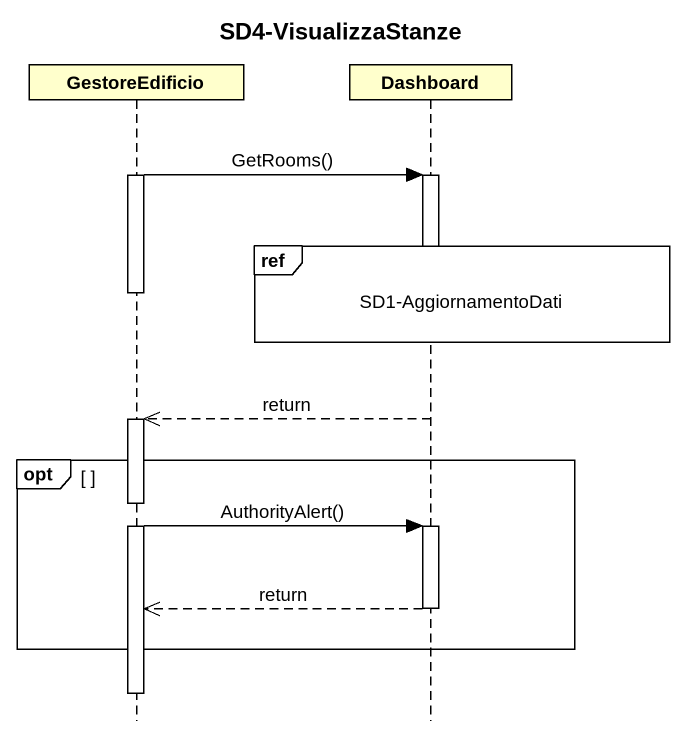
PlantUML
@startuml
title SD4-VisualizzaStanze
hide footbox
participant GestoreEdificio
participant Dashboard

activate GestoreEdificio
GestoreEdificio -> Dashboard : GetRooms()
activate Dashboard
ref over Dashboard : SD1-AggiornamentoDati
deactivate Dashboard
deactivate GestoreEdificio
Dashboard -->> GestoreEdificio : return
activate GestoreEdificio
opt
  GestoreEdificio -> Dashboard : AuthorityAlert()
  activate Dashboard
  Dashboard -->> GestoreEdificio : return
  deactivate Dashboard
end
deactivate GestoreEdificio
@enduml
